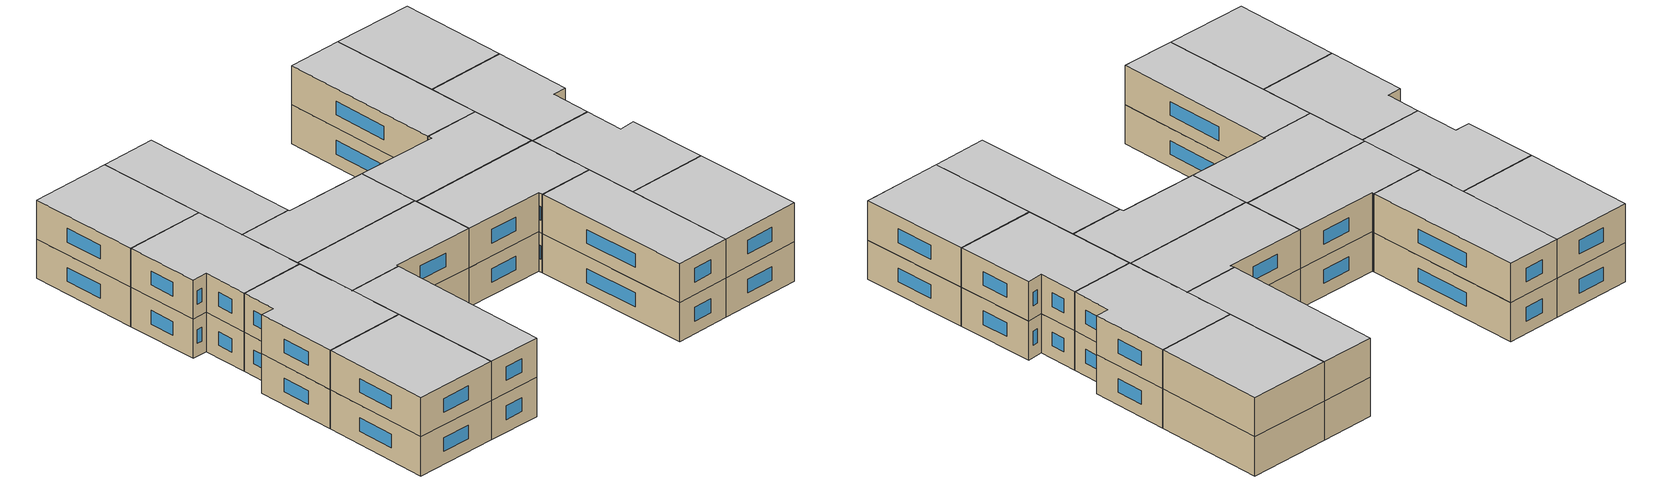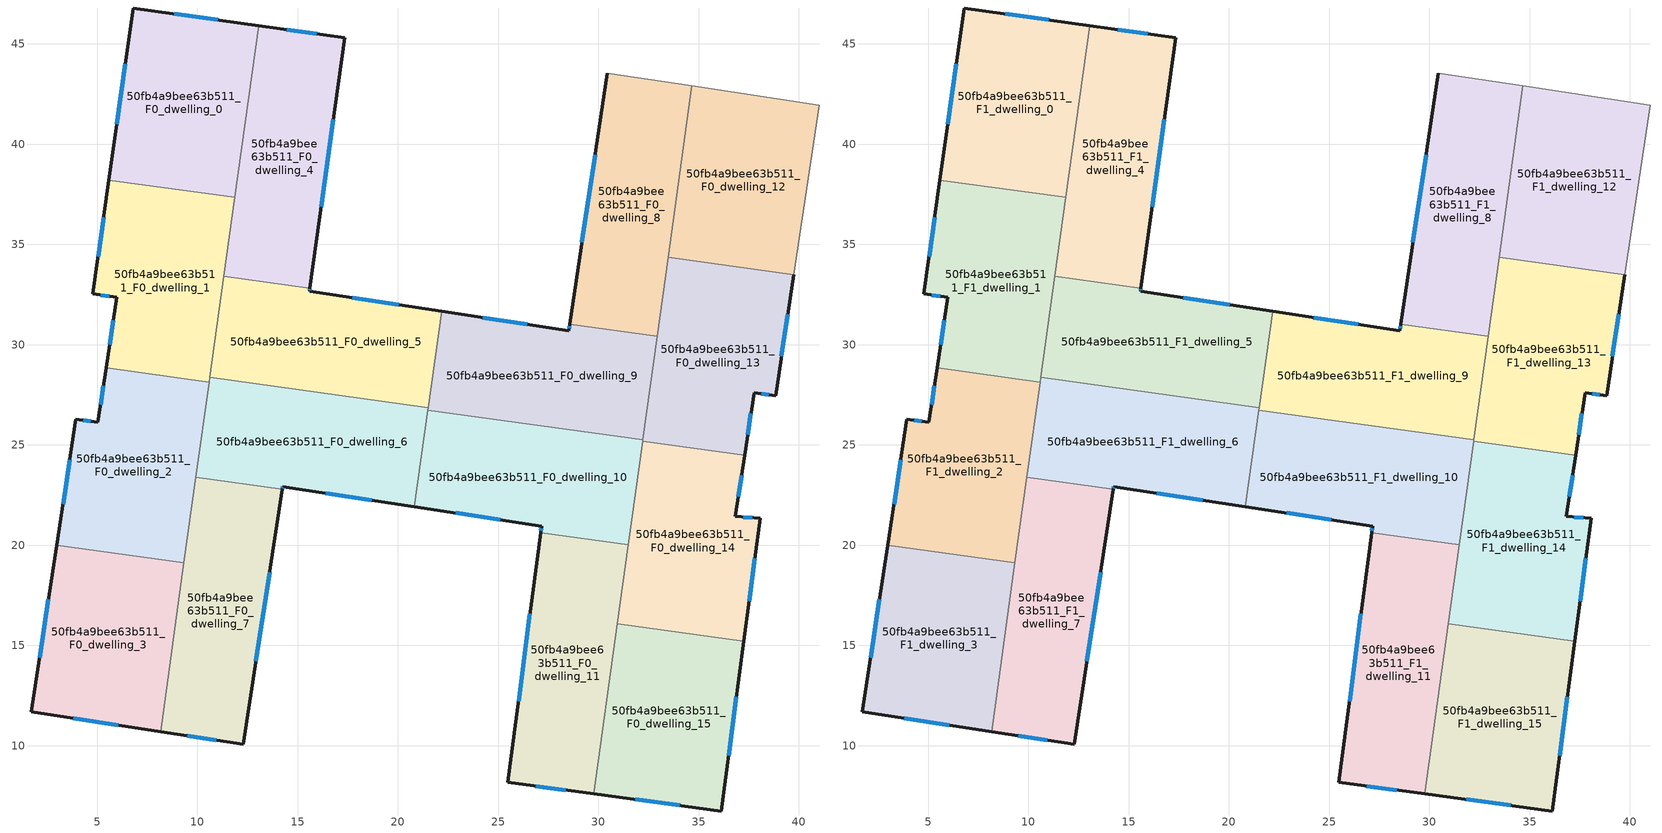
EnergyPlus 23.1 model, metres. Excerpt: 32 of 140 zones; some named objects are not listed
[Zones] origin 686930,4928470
50fb4a9bee63b511_F0_dwelling_0
 floor ground (EU_floor_Construction): 13.05,45.91 11.86,37.34 5.59,38.21 6.81,46.79 z0
 wall outside (EU_wall_Construction): 13.05,45.91 6.81,46.79 5.59,38.21 z0:3
 wall to 50fb4a9bee63b511_F0_dwelling_1 (EU_wall_Construction): 5.59,38.21 11.86,37.34 z0:3
 wall to 50fb4a9bee63b511_F0_dwelling_4 (EU_wall_Construction): 11.86,37.34 13.05,45.91 z0:3
 window (EU_Window_Construction): 6.41,44 5.99,41 / 11.02,46.2 8.84,46.5 z0.98:2.02
50fb4a9bee63b511_F0_dwelling_1
 floor ground (EU_floor_Construction): 11.86,37.34 10.58,28.14 5.45,28.85 5.98,32.36 4.79,32.53 5.59,38.21 z0
 wall outside (EU_wall_Construction): 5.59,38.21 4.79,32.53 5.98,32.36 5.45,28.85 z0:3
 wall to 50fb4a9bee63b511_F0_dwelling_2 (EU_wall_Construction): 5.45,28.85 10.58,28.14 z0:3
 wall to 50fb4a9bee63b511_F0_dwelling_5 (EU_wall_Construction): 10.62,28.37 11.32,33.41 z0:3
 wall to 50fb4a9bee63b511_F0_dwelling_4 (EU_wall_Construction): 11.32,33.41 11.86,37.34 z0:3
 wall to 50fb4a9bee63b511_F0_dwelling_6 (EU_wall_Construction): 10.58,28.14 10.62,28.37 z0:3
 window (EU_Window_Construction): 5.81,31.22 5.62,29.99 / 5.18,32.48 5.59,32.42 / 5.33,36.37 5.05,34.38 z0.98:2.02
50fb4a9bee63b511_F0_dwelling_10
 floor ground (EU_floor_Construction): 32.21,25.25 31.48,20.02 27.12,20.63 27.16,20.95 20.82,21.92 21.49,26.74 z0
 wall outside (EU_wall_Construction): 20.82,21.92 27.16,20.95 27.12,20.63 z0:3
 wall to 50fb4a9bee63b511_F0_dwelling_9 (EU_wall_Construction): 32.21,25.25 21.49,26.74 z0:3
 wall to 50fb4a9bee63b511_F0_dwelling_11 (EU_wall_Construction): 27.12,20.63 31.48,20.02 z0:3
 wall to 50fb4a9bee63b511_F0_dwelling_6 (EU_wall_Construction): 21.49,26.74 20.82,21.92 z0:3
 wall to 50fb4a9bee63b511_F0_dwelling_14 (EU_wall_Construction): 31.49,20.02 32.2,25.19 z0:3
 wall to 50fb4a9bee63b511_F0_dwelling_13 (EU_wall_Construction): 32.2,25.19 32.21,25.25 z0:3
 window (EU_Window_Construction): 22.88,21.61 25.1,21.27 / 27.15,20.85 27.13,20.73 z0.98:2.02
50fb4a9bee63b511_F0_dwelling_11
 floor ground (EU_floor_Construction): 31.48,20.02 29.76,7.6 25.48,8.17 27.12,20.63 z0
 wall outside (EU_wall_Construction): 27.12,20.63 25.48,8.17 29.76,7.6 z0:3
 wall to 50fb4a9bee63b511_F0_dwelling_15 (EU_wall_Construction): 29.76,7.6 30.94,16.08 z0:3
 wall to 50fb4a9bee63b511_F0_dwelling_14 (EU_wall_Construction): 30.94,16.08 31.48,20.02 z0:3
 window (EU_Window_Construction): 26.87,7.99 28.37,7.78 / 26.59,16.58 26.02,12.22 z0.98:2.02
50fb4a9bee63b511_F0_dwelling_12
 floor ground (EU_floor_Construction): 41.01,41.95 39.74,33.5 33.48,34.37 34.66,42.91 z0
 wall adiabatic (EU_wall_Construction): 39.74,33.5 41.01,41.95 34.66,42.91 z0:3
 wall to 50fb4a9bee63b511_F0_dwelling_13 (EU_wall_Construction): 33.48,34.37 39.74,33.5 z0:3
 wall to 50fb4a9bee63b511_F0_dwelling_8 (EU_wall_Construction): 34.66,42.91 33.48,34.37 z0:3
50fb4a9bee63b511_F0_dwelling_13
 floor ground (EU_floor_Construction): 39.74,33.5 38.83,27.44 37.76,27.6 37.29,24.49 32.2,25.19 33.48,34.37 z0
 wall outside (EU_wall_Construction): 37.29,24.49 37.76,27.6 38.83,27.44 39.74,33.5 z0:3
 wall to 50fb4a9bee63b511_F0_dwelling_14 (EU_wall_Construction): 32.2,25.19 37.29,24.49 z0:3
 wall to 50fb4a9bee63b511_F0_dwelling_9 (EU_wall_Construction): 32.93,30.42 32.21,25.25 z0:3
 wall to 50fb4a9bee63b511_F0_dwelling_8 (EU_wall_Construction): 33.48,34.37 32.93,30.42 z0:3
 window (EU_Window_Construction): 39.13,29.41 39.45,31.53 / 38.11,27.55 38.49,27.49 / 37.44,25.5 37.61,26.59 z0.98:2.02
50fb4a9bee63b511_F0_dwelling_14
 floor ground (EU_floor_Construction): 37.29,24.49 36.82,21.43 38.07,21.34 37.25,15.2 30.94,16.08 32.2,25.19 z0
 wall outside (EU_wall_Construction): 37.25,15.2 38.07,21.34 36.82,21.43 37.29,24.49 z0:3
 wall to 50fb4a9bee63b511_F0_dwelling_15 (EU_wall_Construction): 30.94,16.08 37.25,15.2 z0:3
 window (EU_Window_Construction): 36.98,22.43 37.14,23.49 / 37.67,21.37 37.23,21.4 / 37.52,17.2 37.81,19.35 z0.98:2.02
50fb4a9bee63b511_F0_dwelling_15
 floor ground (EU_floor_Construction): 37.25,15.2 36.12,6.74 29.76,7.6 30.94,16.08 z0
 wall outside (EU_wall_Construction): 29.76,7.6 36.12,6.74 37.25,15.2 z0:3
 window (EU_Window_Construction): 36.49,9.49 36.89,12.45 / 31.83,7.32 34.05,7.02 z0.98:2.02
50fb4a9bee63b511_F0_dwelling_2
 floor ground (EU_floor_Construction): 10.58,28.14 9.33,19.12 2.98,20.01 3.94,26.29 5.04,26.12 5.45,28.85 z0
 wall outside (EU_wall_Construction): 5.45,28.85 5.04,26.12 3.94,26.29 2.98,20.01 z0:3
 wall to 50fb4a9bee63b511_F0_dwelling_3 (EU_wall_Construction): 2.98,20.01 9.33,19.12 z0:3
 wall to 50fb4a9bee63b511_F0_dwelling_6 (EU_wall_Construction): 9.92,23.38 10.58,28.14 z0:3
 wall to 50fb4a9bee63b511_F0_dwelling_7 (EU_wall_Construction): 9.33,19.12 9.92,23.38 z0:3
 window (EU_Window_Construction): 3.63,24.25 3.3,22.05 / 4.68,26.18 4.3,26.24 / 5.32,27.96 5.17,27.01 z0.98:2.02
50fb4a9bee63b511_F0_dwelling_3
 floor ground (EU_floor_Construction): 9.33,19.12 8.16,10.7 1.71,11.68 2.98,20.01 z0
 wall outside (EU_wall_Construction): 2.98,20.01 1.71,11.68 8.16,10.7 z0:3
 wall to 50fb4a9bee63b511_F0_dwelling_7 (EU_wall_Construction): 8.16,10.7 9.33,19.12 z0:3
 window (EU_Window_Construction): 3.81,11.36 6.06,11.02 / 2.57,17.3 2.13,14.39 z0.98:2.02
50fb4a9bee63b511_F0_dwelling_4
 floor ground (EU_floor_Construction): 17.34,45.3 15.61,32.81 11.32,33.41 13.05,45.91 z0
 wall outside (EU_wall_Construction): 15.61,32.81 17.34,45.3 13.05,45.91 z0:3
 wall to 50fb4a9bee63b511_F0_dwelling_5 (EU_wall_Construction): 11.32,33.41 15.61,32.81 z0:3
 window (EU_Window_Construction): 15.95,45.5 14.45,45.71 / 16.18,36.87 16.78,41.24 z0.98:2.02
50fb4a9bee63b511_F0_dwelling_5
 floor ground (EU_floor_Construction): 22.18,31.67 21.51,26.86 10.62,28.37 11.32,33.41 15.61,32.81 15.59,32.67 z0
 wall outside (EU_wall_Construction): 22.18,31.67 15.59,32.67 15.61,32.81 z0:3
 wall to 50fb4a9bee63b511_F0_dwelling_6 (EU_wall_Construction): 10.62,28.37 21.51,26.86 z0:3
 wall to 50fb4a9bee63b511_F0_dwelling_9 (EU_wall_Construction): 21.51,26.86 22.18,31.67 z0:3
 window (EU_Window_Construction): 20.04,32 17.74,32.35 / 15.6,32.72 15.61,32.77 z0.98:2.02
50fb4a9bee63b511_F0_dwelling_6
 floor ground (EU_floor_Construction): 21.51,26.86 20.82,21.92 14.26,22.92 14.23,22.79 9.92,23.38 10.62,28.37 z0
 wall outside (EU_wall_Construction): 14.23,22.79 14.26,22.92 20.82,21.92 z0:3
 wall to 50fb4a9bee63b511_F0_dwelling_7 (EU_wall_Construction): 9.92,23.38 14.23,22.79 z0:3
 wall to 50fb4a9bee63b511_F0_dwelling_9 (EU_wall_Construction): 21.49,26.73 21.51,26.86 z0:3
 window (EU_Window_Construction): 16.39,22.6 18.69,22.25 / 14.24,22.83 14.25,22.88 z0.98:2.02
50fb4a9bee63b511_F0_dwelling_7
 floor ground (EU_floor_Construction): 14.23,22.79 12.28,10.06 8.16,10.7 9.92,23.38 z0
 wall outside (EU_wall_Construction): 8.16,10.7 12.28,10.06 14.23,22.79 z0:3
 window (EU_Window_Construction): 12.92,14.2 13.6,18.65 / 9.5,10.49 10.94,10.27 z0.98:2.02
50fb4a9bee63b511_F0_dwelling_8
 floor ground (EU_floor_Construction): 34.66,42.91 32.93,30.42 28.57,31.03 30.44,43.54 z0
 wall outside (EU_wall_Construction): 30.44,43.54 28.57,31.03 z0:3
 wall adiabatic (EU_wall_Construction): 34.66,42.91 30.44,43.54 z0:3
 wall to 50fb4a9bee63b511_F0_dwelling_9 (EU_wall_Construction): 28.57,31.03 32.93,30.42 z0:3
 window (EU_Window_Construction): 29.84,39.47 29.18,35.1 z0.98:2.02
50fb4a9bee63b511_F0_dwelling_9
 floor ground (EU_floor_Construction): 32.93,30.42 32.21,25.25 21.49,26.74 22.18,31.67 28.52,30.7 28.57,31.03 z0
 wall outside (EU_wall_Construction): 28.57,31.03 28.52,30.7 22.18,31.67 z0:3
 window (EU_Window_Construction): 26.46,31.02 24.24,31.35 / 28.56,30.92 28.54,30.81 z0.98:2.02
50fb4a9bee63b511_F1_dwelling_0
 floor to 50fb4a9bee63b511_F0_dwelling_0 (EU_floor_Construction): 13.05,45.91 11.86,37.34 5.59,38.21 6.81,46.79 z3
 wall outside (EU_wall_Construction): 13.05,45.91 6.81,46.79 5.59,38.21 z3:6
 wall to 50fb4a9bee63b511_F1_dwelling_1 (EU_wall_Construction): 5.59,38.21 11.86,37.34 z3:6
 wall to 50fb4a9bee63b511_F1_dwelling_4 (EU_wall_Construction): 11.86,37.34 13.05,45.91 z3:6
 window (EU_Window_Construction): 6.41,44 5.99,41 / 11.02,46.2 8.84,46.5 z3.98:5.02
 ceiling to 50fb4a9bee63b511_F2_dwelling_0 (EU_floor_Construction): 11.86,37.34 13.05,45.91 6.81,46.79 5.59,38.21 z6
50fb4a9bee63b511_F1_dwelling_1
 floor to 50fb4a9bee63b511_F0_dwelling_1 (EU_floor_Construction): 11.86,37.34 10.58,28.14 5.45,28.85 5.98,32.36 4.79,32.53 5.59,38.21 z3
 wall outside (EU_wall_Construction): 5.59,38.21 4.79,32.53 5.98,32.36 5.45,28.85 z3:6
 wall to 50fb4a9bee63b511_F1_dwelling_2 (EU_wall_Construction): 5.45,28.85 10.58,28.14 z3:6
 wall to 50fb4a9bee63b511_F1_dwelling_5 (EU_wall_Construction): 10.62,28.37 11.32,33.41 z3:6
 wall to 50fb4a9bee63b511_F1_dwelling_4 (EU_wall_Construction): 11.32,33.41 11.86,37.34 z3:6
 wall to 50fb4a9bee63b511_F1_dwelling_6 (EU_wall_Construction): 10.58,28.14 10.62,28.37 z3:6
 window (EU_Window_Construction): 5.81,31.22 5.62,29.99 / 5.18,32.48 5.59,32.42 / 5.33,36.37 5.05,34.38 z3.98:5.02
 ceiling to 50fb4a9bee63b511_F2_dwelling_1 (EU_floor_Construction): 10.58,28.14 11.86,37.34 5.59,38.21 4.79,32.53 5.98,32.36 5.45,28.85 z6
50fb4a9bee63b511_F1_dwelling_10
 floor to 50fb4a9bee63b511_F0_dwelling_10 (EU_floor_Construction): 32.21,25.25 31.48,20.02 27.12,20.63 27.16,20.95 20.82,21.92 21.49,26.74 z3
 wall outside (EU_wall_Construction): 20.82,21.92 27.16,20.95 27.12,20.63 z3:6
 wall to 50fb4a9bee63b511_F1_dwelling_9 (EU_wall_Construction): 32.21,25.25 21.49,26.74 z3:6
 wall to 50fb4a9bee63b511_F1_dwelling_11 (EU_wall_Construction): 27.12,20.63 31.48,20.02 z3:6
 wall to 50fb4a9bee63b511_F1_dwelling_6 (EU_wall_Construction): 21.49,26.74 20.82,21.92 z3:6
 wall to 50fb4a9bee63b511_F1_dwelling_14 (EU_wall_Construction): 31.49,20.02 32.2,25.19 z3:6
 wall to 50fb4a9bee63b511_F1_dwelling_13 (EU_wall_Construction): 32.2,25.19 32.21,25.25 z3:6
 window (EU_Window_Construction): 22.88,21.61 25.1,21.27 / 27.15,20.85 27.13,20.73 z3.98:5.02
 ceiling to 50fb4a9bee63b511_F2_dwelling_10 (EU_floor_Construction): 31.48,20.02 32.21,25.25 21.49,26.74 20.82,21.92 27.16,20.95 27.12,20.63 z6
50fb4a9bee63b511_F1_dwelling_11
 floor to 50fb4a9bee63b511_F0_dwelling_11 (EU_floor_Construction): 31.48,20.02 29.76,7.6 25.48,8.17 27.12,20.63 z3
 wall outside (EU_wall_Construction): 27.12,20.63 25.48,8.17 29.76,7.6 z3:6
 wall to 50fb4a9bee63b511_F1_dwelling_15 (EU_wall_Construction): 29.76,7.6 30.94,16.08 z3:6
 wall to 50fb4a9bee63b511_F1_dwelling_14 (EU_wall_Construction): 30.94,16.08 31.48,20.02 z3:6
 window (EU_Window_Construction): 26.87,7.99 28.37,7.78 / 26.59,16.58 26.02,12.22 z3.98:5.02
 ceiling to 50fb4a9bee63b511_F2_dwelling_11 (EU_floor_Construction): 29.76,7.6 31.48,20.02 27.12,20.63 25.48,8.17 z6
50fb4a9bee63b511_F1_dwelling_12
 floor to 50fb4a9bee63b511_F0_dwelling_12 (EU_floor_Construction): 41.01,41.95 39.74,33.5 33.48,34.37 34.66,42.91 z3
 wall adiabatic (EU_wall_Construction): 39.74,33.5 41.01,41.95 34.66,42.91 z3:6
 wall to 50fb4a9bee63b511_F1_dwelling_13 (EU_wall_Construction): 33.48,34.37 39.74,33.5 z3:6
 wall to 50fb4a9bee63b511_F1_dwelling_8 (EU_wall_Construction): 34.66,42.91 33.48,34.37 z3:6
 ceiling to 50fb4a9bee63b511_F2_dwelling_12 (EU_floor_Construction): 39.74,33.5 41.01,41.95 34.66,42.91 33.48,34.37 z6
50fb4a9bee63b511_F1_dwelling_13
 floor to 50fb4a9bee63b511_F0_dwelling_13 (EU_floor_Construction): 39.74,33.5 38.83,27.44 37.76,27.6 37.29,24.49 32.2,25.19 33.48,34.37 z3
 wall outside (EU_wall_Construction): 37.29,24.49 37.76,27.6 38.83,27.44 39.74,33.5 z3:6
 wall to 50fb4a9bee63b511_F1_dwelling_14 (EU_wall_Construction): 32.2,25.19 37.29,24.49 z3:6
 wall to 50fb4a9bee63b511_F1_dwelling_9 (EU_wall_Construction): 32.93,30.42 32.21,25.25 z3:6
 wall to 50fb4a9bee63b511_F1_dwelling_8 (EU_wall_Construction): 33.48,34.37 32.93,30.42 z3:6
 window (EU_Window_Construction): 39.13,29.41 39.45,31.53 / 38.11,27.55 38.49,27.49 / 37.44,25.5 37.61,26.59 z3.98:5.02
 ceiling to 50fb4a9bee63b511_F2_dwelling_13 (EU_floor_Construction): 37.29,24.49 37.76,27.6 38.83,27.44 39.74,33.5 33.48,34.37 32.2,25.19 z6
50fb4a9bee63b511_F1_dwelling_14
 floor to 50fb4a9bee63b511_F0_dwelling_14 (EU_floor_Construction): 37.29,24.49 36.82,21.43 38.07,21.34 37.25,15.2 30.94,16.08 32.2,25.19 z3
 wall outside (EU_wall_Construction): 37.25,15.2 38.07,21.34 36.82,21.43 37.29,24.49 z3:6
 wall to 50fb4a9bee63b511_F1_dwelling_15 (EU_wall_Construction): 30.94,16.08 37.25,15.2 z3:6
 window (EU_Window_Construction): 36.98,22.43 37.14,23.49 / 37.67,21.37 37.23,21.4 / 37.52,17.2 37.81,19.35 z3.98:5.02
 ceiling to 50fb4a9bee63b511_F2_dwelling_14 (EU_floor_Construction): 37.25,15.2 38.07,21.34 36.82,21.43 37.29,24.49 32.2,25.19 30.94,16.08 z6
50fb4a9bee63b511_F1_dwelling_15
 floor to 50fb4a9bee63b511_F0_dwelling_15 (EU_floor_Construction): 37.25,15.2 36.12,6.74 29.76,7.6 30.94,16.08 z3
 wall outside (EU_wall_Construction): 29.76,7.6 36.12,6.74 37.25,15.2 z3:6
 window (EU_Window_Construction): 36.49,9.49 36.89,12.45 / 31.83,7.32 34.05,7.02 z3.98:5.02
 ceiling to 50fb4a9bee63b511_F2_dwelling_15 (EU_floor_Construction): 36.12,6.74 37.25,15.2 30.94,16.08 29.76,7.6 z6
50fb4a9bee63b511_F1_dwelling_2
 floor to 50fb4a9bee63b511_F0_dwelling_2 (EU_floor_Construction): 10.58,28.14 9.33,19.12 2.98,20.01 3.94,26.29 5.04,26.12 5.45,28.85 z3
 wall outside (EU_wall_Construction): 5.45,28.85 5.04,26.12 3.94,26.29 2.98,20.01 z3:6
 wall to 50fb4a9bee63b511_F1_dwelling_3 (EU_wall_Construction): 2.98,20.01 9.33,19.12 z3:6
 wall to 50fb4a9bee63b511_F1_dwelling_6 (EU_wall_Construction): 9.92,23.38 10.58,28.14 z3:6
 wall to 50fb4a9bee63b511_F1_dwelling_7 (EU_wall_Construction): 9.33,19.12 9.92,23.38 z3:6
 window (EU_Window_Construction): 3.63,24.25 3.3,22.05 / 4.68,26.18 4.3,26.24 / 5.32,27.96 5.17,27.01 z3.98:5.02
 ceiling to 50fb4a9bee63b511_F2_dwelling_2 (EU_floor_Construction): 9.33,19.12 10.58,28.14 5.45,28.85 5.04,26.12 3.94,26.29 2.98,20.01 z6
50fb4a9bee63b511_F1_dwelling_3
 floor to 50fb4a9bee63b511_F0_dwelling_3 (EU_floor_Construction): 9.33,19.12 8.16,10.7 1.71,11.68 2.98,20.01 z3
 wall outside (EU_wall_Construction): 2.98,20.01 1.71,11.68 8.16,10.7 z3:6
 wall to 50fb4a9bee63b511_F1_dwelling_7 (EU_wall_Construction): 8.16,10.7 9.33,19.12 z3:6
 window (EU_Window_Construction): 3.81,11.36 6.06,11.02 / 2.57,17.3 2.13,14.39 z3.98:5.02
 ceiling to 50fb4a9bee63b511_F2_dwelling_3 (EU_floor_Construction): 8.16,10.7 9.33,19.12 2.98,20.01 1.71,11.68 z6
50fb4a9bee63b511_F1_dwelling_4
 floor to 50fb4a9bee63b511_F0_dwelling_4 (EU_floor_Construction): 17.34,45.3 15.61,32.81 11.32,33.41 13.05,45.91 z3
 wall outside (EU_wall_Construction): 15.61,32.81 17.34,45.3 13.05,45.91 z3:6
 wall to 50fb4a9bee63b511_F1_dwelling_5 (EU_wall_Construction): 11.32,33.41 15.61,32.81 z3:6
 window (EU_Window_Construction): 15.95,45.5 14.45,45.71 / 16.18,36.87 16.78,41.24 z3.98:5.02
 ceiling to 50fb4a9bee63b511_F2_dwelling_4 (EU_floor_Construction): 15.61,32.81 17.34,45.3 13.05,45.91 11.32,33.41 z6
50fb4a9bee63b511_F1_dwelling_5
 floor to 50fb4a9bee63b511_F0_dwelling_5 (EU_floor_Construction): 22.18,31.67 21.51,26.86 10.62,28.37 11.32,33.41 15.61,32.81 15.59,32.67 z3
 wall outside (EU_wall_Construction): 22.18,31.67 15.59,32.67 15.61,32.81 z3:6
 wall to 50fb4a9bee63b511_F1_dwelling_6 (EU_wall_Construction): 10.62,28.37 21.51,26.86 z3:6
 wall to 50fb4a9bee63b511_F1_dwelling_9 (EU_wall_Construction): 21.51,26.86 22.18,31.67 z3:6
 window (EU_Window_Construction): 20.04,32 17.74,32.35 / 15.6,32.72 15.61,32.77 z3.98:5.02
 ceiling to 50fb4a9bee63b511_F2_dwelling_5 (EU_floor_Construction): 21.51,26.86 22.18,31.67 15.59,32.67 15.61,32.81 11.32,33.41 10.62,28.37 z6
50fb4a9bee63b511_F1_dwelling_6
 floor to 50fb4a9bee63b511_F0_dwelling_6 (EU_floor_Construction): 21.51,26.86 20.82,21.92 14.26,22.92 14.23,22.79 9.92,23.38 10.62,28.37 z3
 wall outside (EU_wall_Construction): 14.23,22.79 14.26,22.92 20.82,21.92 z3:6
 wall to 50fb4a9bee63b511_F1_dwelling_7 (EU_wall_Construction): 9.92,23.38 14.23,22.79 z3:6
 wall to 50fb4a9bee63b511_F1_dwelling_9 (EU_wall_Construction): 21.49,26.73 21.51,26.86 z3:6
 window (EU_Window_Construction): 16.39,22.6 18.69,22.25 / 14.24,22.83 14.25,22.88 z3.98:5.02
 ceiling to 50fb4a9bee63b511_F2_dwelling_6 (EU_floor_Construction): 20.82,21.92 21.51,26.86 10.62,28.37 9.92,23.38 14.23,22.79 14.26,22.92 z6
50fb4a9bee63b511_F1_dwelling_7
 floor to 50fb4a9bee63b511_F0_dwelling_7 (EU_floor_Construction): 14.23,22.79 12.28,10.06 8.16,10.7 9.92,23.38 z3
 wall outside (EU_wall_Construction): 8.16,10.7 12.28,10.06 14.23,22.79 z3:6
 window (EU_Window_Construction): 12.92,14.2 13.6,18.65 / 9.5,10.49 10.94,10.27 z3.98:5.02
 ceiling to 50fb4a9bee63b511_F2_dwelling_7 (EU_floor_Construction): 12.28,10.06 14.23,22.79 9.92,23.38 8.16,10.7 z6
50fb4a9bee63b511_F1_dwelling_8
 floor to 50fb4a9bee63b511_F0_dwelling_8 (EU_floor_Construction): 34.66,42.91 32.93,30.42 28.57,31.03 30.44,43.54 z3
 wall outside (EU_wall_Construction): 30.44,43.54 28.57,31.03 z3:6
 wall adiabatic (EU_wall_Construction): 34.66,42.91 30.44,43.54 z3:6
 wall to 50fb4a9bee63b511_F1_dwelling_9 (EU_wall_Construction): 28.57,31.03 32.93,30.42 z3:6
 window (EU_Window_Construction): 29.84,39.47 29.18,35.1 z3.98:5.02
 ceiling to 50fb4a9bee63b511_F2_dwelling_8 (EU_floor_Construction): 32.93,30.42 34.66,42.91 30.44,43.54 28.57,31.03 z6
50fb4a9bee63b511_F1_dwelling_9
 floor to 50fb4a9bee63b511_F0_dwelling_9 (EU_floor_Construction): 32.93,30.42 32.21,25.25 21.49,26.74 22.18,31.67 28.52,30.7 28.57,31.03 z3
 wall outside (EU_wall_Construction): 28.57,31.03 28.52,30.7 22.18,31.67 z3:6
 window (EU_Window_Construction): 26.46,31.02 24.24,31.35 / 28.56,30.92 28.54,30.81 z3.98:5.02
 ceiling to 50fb4a9bee63b511_F2_dwelling_9 (EU_floor_Construction): 32.21,25.25 32.93,30.42 28.57,31.03 28.52,30.7 22.18,31.67 21.49,26.74 z6
[Building]
EU S2 Campaign: North Axis=0; Terrain=City; Solar Distribution=FullExterior
[Site:Location]
Bologna: Latitude=44.5; Longitude=11.25; Time Zone=1; Elevation=37
[SizingPeriod:WeatherFileDays]
AnnualSizingPeriod: Begin Month=1; Begin Day of Month=1; End Month=12; End Day of Month=31; Day of Week for Start Day=Monday; Use Weather File Daylight Saving Period=No; Use Weather File Rain and Snow Indicators=No
[MATERIAL]
EU_InternalMass_Material: Roughness=MediumRough; Thickness=0.1; Conductivity=1; Density=1800; Specific Heat=900; Thermal Absorptance=0.9; Solar Absorptance=0.7; Visible Absorptance=0.7
[MATERIAL:NOMASS] Roughness=MediumRough; Thermal Absorptance=0.9; Solar Absorptance=0.7; Visible Absorptance=0.7
Name | Thermal Resistance
EU_wall_NoMass | 0.905828
EU_floor_NoMass | 0.67114
[WINDOWMATERIAL:SIMPLEGLAZINGSYSTEM]
EU_Window_SimpleGlazing: UFactor=4.52486; Solar Heat Gain Coefficient=0.85; Visible Transmittance=0.85
[CONSTRUCTION]
EU_wall_Construction: EU_wall_NoMass
EU_floor_Construction: EU_floor_NoMass
EU_Window_Construction: EU_Window_SimpleGlazing
EU_InternalMass_Construction: EU_InternalMass_Material
[ZONE] Type=1; Multiplier=1; Ceiling Height=autocalculate; Floor Area=autocalculate; Part of Total Floor Area=Yes
Name | Volume
50fb4a9bee63b511_F0_dwelling_0; 50fb4a9bee63b511_F1_dwelling_0 | 164.152
50fb4a9bee63b511_F0_dwelling_1; 50fb4a9bee63b511_F1_dwelling_1; 50fb4a9bee63b511_F0_dwelling_6; 50fb4a9bee63b511_F1_dwelling_6 | 164.161
50fb4a9bee63b511_F0_dwelling_10; 50fb4a9bee63b511_F1_dwelling_10; 50fb4a9bee63b511_F0_dwelling_3; 50fb4a9bee63b511_F1_dwelling_3 | 164.163
50fb4a9bee63b511_F0_dwelling_11; 50fb4a9bee63b511_F1_dwelling_11 | 164.168
50fb4a9bee63b511_F0_dwelling_12; 50fb4a9bee63b511_F1_dwelling_12 | 164.15
50fb4a9bee63b511_F0_dwelling_13; 50fb4a9bee63b511_F1_dwelling_13 | 164.14
50fb4a9bee63b511_F0_dwelling_14; 50fb4a9bee63b511_F1_dwelling_14 | 164.146
50fb4a9bee63b511_F0_dwelling_15; 50fb4a9bee63b511_F1_dwelling_15 | 164.147
50fb4a9bee63b511_F0_dwelling_2; 50fb4a9bee63b511_F1_dwelling_2; 50fb4a9bee63b511_F0_dwelling_8; 50fb4a9bee63b511_F1_dwelling_8 | 164.158
50fb4a9bee63b511_F0_dwelling_4; 50fb4a9bee63b511_F1_dwelling_4 | 164.153
50fb4a9bee63b511_F0_dwelling_5; 50fb4a9bee63b511_F1_dwelling_5 | 164.154
50fb4a9bee63b511_F0_dwelling_7; 50fb4a9bee63b511_F1_dwelling_7 | 164.164
50fb4a9bee63b511_F0_dwelling_9; 50fb4a9bee63b511_F1_dwelling_9 | 164.173
[INTERNALMASS] Construction=EU_InternalMass_Construction
Name | Zone or ZoneList | Surface Area
50fb4a9bee63b511_F0_dwelling_0_EU_InternalMass | 50fb4a9bee63b511_F0_dwelling_0 | 54.7173
50fb4a9bee63b511_F0_dwelling_1_EU_InternalMass | 50fb4a9bee63b511_F0_dwelling_1 | 54.7204
50fb4a9bee63b511_F0_dwelling_2_EU_InternalMass | 50fb4a9bee63b511_F0_dwelling_2 | 54.7192
50fb4a9bee63b511_F0_dwelling_3_EU_InternalMass | 50fb4a9bee63b511_F0_dwelling_3 | 54.7208
50fb4a9bee63b511_F0_dwelling_4_EU_InternalMass | 50fb4a9bee63b511_F0_dwelling_4 | 54.7175
50fb4a9bee63b511_F0_dwelling_5_EU_InternalMass | 50fb4a9bee63b511_F0_dwelling_5 | 54.7181
50fb4a9bee63b511_F0_dwelling_6_EU_InternalMass | 50fb4a9bee63b511_F0_dwelling_6 | 54.7203
50fb4a9bee63b511_F0_dwelling_7_EU_InternalMass | 50fb4a9bee63b511_F0_dwelling_7 | 54.7215
50fb4a9bee63b511_F0_dwelling_8_EU_InternalMass | 50fb4a9bee63b511_F0_dwelling_8 | 54.7195
50fb4a9bee63b511_F0_dwelling_9_EU_InternalMass | 50fb4a9bee63b511_F0_dwelling_9 | 54.7244
50fb4a9bee63b511_F0_dwelling_10_EU_InternalMass | 50fb4a9bee63b511_F0_dwelling_10 | 54.7206
50fb4a9bee63b511_F0_dwelling_11_EU_InternalMass | 50fb4a9bee63b511_F0_dwelling_11 | 54.7226
50fb4a9bee63b511_F0_dwelling_12_EU_InternalMass | 50fb4a9bee63b511_F0_dwelling_12 | 54.7165
50fb4a9bee63b511_F0_dwelling_13_EU_InternalMass | 50fb4a9bee63b511_F0_dwelling_13 | 54.7135
50fb4a9bee63b511_F0_dwelling_14_EU_InternalMass | 50fb4a9bee63b511_F0_dwelling_14 | 54.7154
50fb4a9bee63b511_F0_dwelling_15_EU_InternalMass | 50fb4a9bee63b511_F0_dwelling_15 | 54.7156
50fb4a9bee63b511_F1_dwelling_0_EU_InternalMass | 50fb4a9bee63b511_F1_dwelling_0 | 54.7173
50fb4a9bee63b511_F1_dwelling_1_EU_InternalMass | 50fb4a9bee63b511_F1_dwelling_1 | 54.7204
50fb4a9bee63b511_F1_dwelling_2_EU_InternalMass | 50fb4a9bee63b511_F1_dwelling_2 | 54.7192
50fb4a9bee63b511_F1_dwelling_3_EU_InternalMass | 50fb4a9bee63b511_F1_dwelling_3 | 54.7208
50fb4a9bee63b511_F1_dwelling_4_EU_InternalMass | 50fb4a9bee63b511_F1_dwelling_4 | 54.7175
50fb4a9bee63b511_F1_dwelling_5_EU_InternalMass | 50fb4a9bee63b511_F1_dwelling_5 | 54.7181
50fb4a9bee63b511_F1_dwelling_6_EU_InternalMass | 50fb4a9bee63b511_F1_dwelling_6 | 54.7203
50fb4a9bee63b511_F1_dwelling_7_EU_InternalMass | 50fb4a9bee63b511_F1_dwelling_7 | 54.7215
50fb4a9bee63b511_F1_dwelling_8_EU_InternalMass | 50fb4a9bee63b511_F1_dwelling_8 | 54.7195
50fb4a9bee63b511_F1_dwelling_9_EU_InternalMass | 50fb4a9bee63b511_F1_dwelling_9 | 54.7244
50fb4a9bee63b511_F1_dwelling_10_EU_InternalMass | 50fb4a9bee63b511_F1_dwelling_10 | 54.7206
50fb4a9bee63b511_F1_dwelling_11_EU_InternalMass | 50fb4a9bee63b511_F1_dwelling_11 | 54.7226
50fb4a9bee63b511_F1_dwelling_12_EU_InternalMass | 50fb4a9bee63b511_F1_dwelling_12 | 54.7165
50fb4a9bee63b511_F1_dwelling_13_EU_InternalMass | 50fb4a9bee63b511_F1_dwelling_13 | 54.7135
50fb4a9bee63b511_F1_dwelling_14_EU_InternalMass | 50fb4a9bee63b511_F1_dwelling_14 | 54.7154
50fb4a9bee63b511_F1_dwelling_15_EU_InternalMass | 50fb4a9bee63b511_F1_dwelling_15 | 54.7156
[OTHEREQUIPMENT] Fuel Type=Electricity; Design Level Calculation Method=Watts/Area; Power per Zone Floor Area=1; Fraction Latent=0; Fraction Radiant=0; Fraction Lost=0; Carbon Dioxide Generation Rate=0; EndUse Subcategory=EU_Step8_InternalGains
Name | Zone or ZoneList or Space or SpaceList | Schedule
EU_Step8_InternalGain_50fb4a9bee63b511_F0_dwelling_0_f000 | 50fb4a9bee63b511_F0_dwelling_0 | EU_Step8_GainSchedule_50fb4a9bee63b511_F0_dwelling_0_f000
EU_Step8_InternalGain_50fb4a9bee63b511_F0_dwelling_1_f000 | 50fb4a9bee63b511_F0_dwelling_1 | EU_Step8_GainSchedule_50fb4a9bee63b511_F0_dwelling_1_f000
EU_Step8_InternalGain_50fb4a9bee63b511_F0_dwelling_2_f000 | 50fb4a9bee63b511_F0_dwelling_2 | EU_Step8_GainSchedule_50fb4a9bee63b511_F0_dwelling_2_f000
EU_Step8_InternalGain_50fb4a9bee63b511_F0_dwelling_3_f000 | 50fb4a9bee63b511_F0_dwelling_3 | EU_Step8_GainSchedule_50fb4a9bee63b511_F0_dwelling_3_f000
EU_Step8_InternalGain_50fb4a9bee63b511_F0_dwelling_4_f000 | 50fb4a9bee63b511_F0_dwelling_4 | EU_Step8_GainSchedule_50fb4a9bee63b511_F0_dwelling_4_f000
EU_Step8_InternalGain_50fb4a9bee63b511_F0_dwelling_5_f000 | 50fb4a9bee63b511_F0_dwelling_5 | EU_Step8_GainSchedule_50fb4a9bee63b511_F0_dwelling_5_f000
EU_Step8_InternalGain_50fb4a9bee63b511_F0_dwelling_6_f000 | 50fb4a9bee63b511_F0_dwelling_6 | EU_Step8_GainSchedule_50fb4a9bee63b511_F0_dwelling_6_f000
EU_Step8_InternalGain_50fb4a9bee63b511_F0_dwelling_7_f000 | 50fb4a9bee63b511_F0_dwelling_7 | EU_Step8_GainSchedule_50fb4a9bee63b511_F0_dwelling_7_f000
EU_Step8_InternalGain_50fb4a9bee63b511_F0_dwelling_8_f000 | 50fb4a9bee63b511_F0_dwelling_8 | EU_Step8_GainSchedule_50fb4a9bee63b511_F0_dwelling_8_f000
EU_Step8_InternalGain_50fb4a9bee63b511_F0_dwelling_9_f000 | 50fb4a9bee63b511_F0_dwelling_9 | EU_Step8_GainSchedule_50fb4a9bee63b511_F0_dwelling_9_f000
EU_Step8_InternalGain_50fb4a9bee63b511_F0_dwelling_10_f000 | 50fb4a9bee63b511_F0_dwelling_10 | EU_Step8_GainSchedule_50fb4a9bee63b511_F0_dwelling_10_f000
EU_Step8_InternalGain_50fb4a9bee63b511_F0_dwelling_11_f000 | 50fb4a9bee63b511_F0_dwelling_11 | EU_Step8_GainSchedule_50fb4a9bee63b511_F0_dwelling_11_f000
EU_Step8_InternalGain_50fb4a9bee63b511_F0_dwelling_12_f000 | 50fb4a9bee63b511_F0_dwelling_12 | EU_Step8_GainSchedule_50fb4a9bee63b511_F0_dwelling_12_f000
EU_Step8_InternalGain_50fb4a9bee63b511_F0_dwelling_13_f000 | 50fb4a9bee63b511_F0_dwelling_13 | EU_Step8_GainSchedule_50fb4a9bee63b511_F0_dwelling_13_f000
EU_Step8_InternalGain_50fb4a9bee63b511_F0_dwelling_14_f000 | 50fb4a9bee63b511_F0_dwelling_14 | EU_Step8_GainSchedule_50fb4a9bee63b511_F0_dwelling_14_f000
EU_Step8_InternalGain_50fb4a9bee63b511_F0_dwelling_15_f000 | 50fb4a9bee63b511_F0_dwelling_15 | EU_Step8_GainSchedule_50fb4a9bee63b511_F0_dwelling_15_f000
EU_Step8_InternalGain_50fb4a9bee63b511_F1_dwelling_0_f000 | 50fb4a9bee63b511_F1_dwelling_0 | EU_Step8_GainSchedule_50fb4a9bee63b511_F1_dwelling_0_f000
EU_Step8_InternalGain_50fb4a9bee63b511_F1_dwelling_1_f000 | 50fb4a9bee63b511_F1_dwelling_1 | EU_Step8_GainSchedule_50fb4a9bee63b511_F1_dwelling_1_f000
EU_Step8_InternalGain_50fb4a9bee63b511_F1_dwelling_2_f000 | 50fb4a9bee63b511_F1_dwelling_2 | EU_Step8_GainSchedule_50fb4a9bee63b511_F1_dwelling_2_f000
EU_Step8_InternalGain_50fb4a9bee63b511_F1_dwelling_3_f000 | 50fb4a9bee63b511_F1_dwelling_3 | EU_Step8_GainSchedule_50fb4a9bee63b511_F1_dwelling_3_f000
EU_Step8_InternalGain_50fb4a9bee63b511_F1_dwelling_4_f000 | 50fb4a9bee63b511_F1_dwelling_4 | EU_Step8_GainSchedule_50fb4a9bee63b511_F1_dwelling_4_f000
EU_Step8_InternalGain_50fb4a9bee63b511_F1_dwelling_5_f000 | 50fb4a9bee63b511_F1_dwelling_5 | EU_Step8_GainSchedule_50fb4a9bee63b511_F1_dwelling_5_f000
EU_Step8_InternalGain_50fb4a9bee63b511_F1_dwelling_6_f000 | 50fb4a9bee63b511_F1_dwelling_6 | EU_Step8_GainSchedule_50fb4a9bee63b511_F1_dwelling_6_f000
EU_Step8_InternalGain_50fb4a9bee63b511_F1_dwelling_7_f000 | 50fb4a9bee63b511_F1_dwelling_7 | EU_Step8_GainSchedule_50fb4a9bee63b511_F1_dwelling_7_f000
EU_Step8_InternalGain_50fb4a9bee63b511_F1_dwelling_8_f000 | 50fb4a9bee63b511_F1_dwelling_8 | EU_Step8_GainSchedule_50fb4a9bee63b511_F1_dwelling_8_f000
EU_Step8_InternalGain_50fb4a9bee63b511_F1_dwelling_9_f000 | 50fb4a9bee63b511_F1_dwelling_9 | EU_Step8_GainSchedule_50fb4a9bee63b511_F1_dwelling_9_f000
EU_Step8_InternalGain_50fb4a9bee63b511_F1_dwelling_10_f000 | 50fb4a9bee63b511_F1_dwelling_10 | EU_Step8_GainSchedule_50fb4a9bee63b511_F1_dwelling_10_f000
EU_Step8_InternalGain_50fb4a9bee63b511_F1_dwelling_11_f000 | 50fb4a9bee63b511_F1_dwelling_11 | EU_Step8_GainSchedule_50fb4a9bee63b511_F1_dwelling_11_f000
EU_Step8_InternalGain_50fb4a9bee63b511_F1_dwelling_12_f000 | 50fb4a9bee63b511_F1_dwelling_12 | EU_Step8_GainSchedule_50fb4a9bee63b511_F1_dwelling_12_f000
EU_Step8_InternalGain_50fb4a9bee63b511_F1_dwelling_13_f000 | 50fb4a9bee63b511_F1_dwelling_13 | EU_Step8_GainSchedule_50fb4a9bee63b511_F1_dwelling_13_f000
EU_Step8_InternalGain_50fb4a9bee63b511_F1_dwelling_14_f000 | 50fb4a9bee63b511_F1_dwelling_14 | EU_Step8_GainSchedule_50fb4a9bee63b511_F1_dwelling_14_f000
EU_Step8_InternalGain_50fb4a9bee63b511_F1_dwelling_15_f000 | 50fb4a9bee63b511_F1_dwelling_15 | EU_Step8_GainSchedule_50fb4a9bee63b511_F1_dwelling_15_f000
[ZONEVENTILATION:DESIGNFLOWRATE] Schedule=EU_AlwaysOn; Design Flow Rate Calculation Method=AirChanges/Hour; Air Changes per Hour=0.73129; Ventilation Type=Natural; Fan Pressure Rise=0; Fan Total Efficiency=1; Constant Term Coefficient=1; Temperature Term Coefficient=0; Velocity Term Coefficient=0; Velocity Squared Term Coefficient=0; Minimum Indoor Temperature=-100; Maximum Indoor Temperature=100; Delta Temperature=-100; Minimum Outdoor Temperature=-100; Maximum Outdoor Temperature=100; Maximum Wind Speed=40
Name | Zone or ZoneList or Space or SpaceList
EU_ConstantAir_50fb4a9bee63b511_F0_dwelling_0 | 50fb4a9bee63b511_F0_dwelling_0
EU_ConstantAir_50fb4a9bee63b511_F0_dwelling_1 | 50fb4a9bee63b511_F0_dwelling_1
EU_ConstantAir_50fb4a9bee63b511_F0_dwelling_2 | 50fb4a9bee63b511_F0_dwelling_2
EU_ConstantAir_50fb4a9bee63b511_F0_dwelling_3 | 50fb4a9bee63b511_F0_dwelling_3
EU_ConstantAir_50fb4a9bee63b511_F0_dwelling_4 | 50fb4a9bee63b511_F0_dwelling_4
EU_ConstantAir_50fb4a9bee63b511_F0_dwelling_5 | 50fb4a9bee63b511_F0_dwelling_5
EU_ConstantAir_50fb4a9bee63b511_F0_dwelling_6 | 50fb4a9bee63b511_F0_dwelling_6
EU_ConstantAir_50fb4a9bee63b511_F0_dwelling_7 | 50fb4a9bee63b511_F0_dwelling_7
EU_ConstantAir_50fb4a9bee63b511_F0_dwelling_8 | 50fb4a9bee63b511_F0_dwelling_8
EU_ConstantAir_50fb4a9bee63b511_F0_dwelling_9 | 50fb4a9bee63b511_F0_dwelling_9
EU_ConstantAir_50fb4a9bee63b511_F0_dwelling_10 | 50fb4a9bee63b511_F0_dwelling_10
EU_ConstantAir_50fb4a9bee63b511_F0_dwelling_11 | 50fb4a9bee63b511_F0_dwelling_11
EU_ConstantAir_50fb4a9bee63b511_F0_dwelling_12 | 50fb4a9bee63b511_F0_dwelling_12
EU_ConstantAir_50fb4a9bee63b511_F0_dwelling_13 | 50fb4a9bee63b511_F0_dwelling_13
EU_ConstantAir_50fb4a9bee63b511_F0_dwelling_14 | 50fb4a9bee63b511_F0_dwelling_14
EU_ConstantAir_50fb4a9bee63b511_F0_dwelling_15 | 50fb4a9bee63b511_F0_dwelling_15
EU_ConstantAir_50fb4a9bee63b511_F1_dwelling_0 | 50fb4a9bee63b511_F1_dwelling_0
EU_ConstantAir_50fb4a9bee63b511_F1_dwelling_1 | 50fb4a9bee63b511_F1_dwelling_1
EU_ConstantAir_50fb4a9bee63b511_F1_dwelling_2 | 50fb4a9bee63b511_F1_dwelling_2
EU_ConstantAir_50fb4a9bee63b511_F1_dwelling_3 | 50fb4a9bee63b511_F1_dwelling_3
EU_ConstantAir_50fb4a9bee63b511_F1_dwelling_4 | 50fb4a9bee63b511_F1_dwelling_4
EU_ConstantAir_50fb4a9bee63b511_F1_dwelling_5 | 50fb4a9bee63b511_F1_dwelling_5
EU_ConstantAir_50fb4a9bee63b511_F1_dwelling_6 | 50fb4a9bee63b511_F1_dwelling_6
EU_ConstantAir_50fb4a9bee63b511_F1_dwelling_7 | 50fb4a9bee63b511_F1_dwelling_7
EU_ConstantAir_50fb4a9bee63b511_F1_dwelling_8 | 50fb4a9bee63b511_F1_dwelling_8
EU_ConstantAir_50fb4a9bee63b511_F1_dwelling_9 | 50fb4a9bee63b511_F1_dwelling_9
EU_ConstantAir_50fb4a9bee63b511_F1_dwelling_10 | 50fb4a9bee63b511_F1_dwelling_10
EU_ConstantAir_50fb4a9bee63b511_F1_dwelling_11 | 50fb4a9bee63b511_F1_dwelling_11
EU_ConstantAir_50fb4a9bee63b511_F1_dwelling_12 | 50fb4a9bee63b511_F1_dwelling_12
EU_ConstantAir_50fb4a9bee63b511_F1_dwelling_13 | 50fb4a9bee63b511_F1_dwelling_13
EU_ConstantAir_50fb4a9bee63b511_F1_dwelling_14 | 50fb4a9bee63b511_F1_dwelling_14
EU_ConstantAir_50fb4a9bee63b511_F1_dwelling_15 | 50fb4a9bee63b511_F1_dwelling_15
[HVACTEMPLATE:THERMOSTAT] Constant Heating Setpoint=20; Constant Cooling Setpoint=50
EU_HeatOnly_50fb4a9bee63b511_F0_dwelling_0; EU_HeatOnly_50fb4a9bee63b511_F0_dwelling_1; EU_HeatOnly_50fb4a9bee63b511_F0_dwelling_2; EU_HeatOnly_50fb4a9bee63b511_F0_dwelling_3; EU_HeatOnly_50fb4a9bee63b511_F0_dwelling_4; EU_HeatOnly_50fb4a9bee63b511_F0_dwelling_5; EU_HeatOnly_50fb4a9bee63b511_F0_dwelling_6; EU_HeatOnly_50fb4a9bee63b511_F0_dwelling_7; EU_HeatOnly_50fb4a9bee63b511_F0_dwelling_8; EU_HeatOnly_50fb4a9bee63b511_F0_dwelling_9; EU_HeatOnly_50fb4a9bee63b511_F0_dwelling_10; EU_HeatOnly_50fb4a9bee63b511_F0_dwelling_11; EU_HeatOnly_50fb4a9bee63b511_F0_dwelling_12; EU_HeatOnly_50fb4a9bee63b511_F0_dwelling_13
[HVACTEMPLATE:ZONE:IDEALLOADSAIRSYSTEM] System Availability Schedule=EU_AlwaysOn; Maximum Heating Supply Air Temperature=50; Minimum Cooling Supply Air Temperature=13; Maximum Heating Supply Air Humidity Ratio=0.0156; Minimum Cooling Supply Air Humidity Ratio=0.0077; Heating Limit=NoLimit; Cooling Limit=NoLimit; Heating Availability Schedule=EU_AlwaysOn; Cooling Availability Schedule=EU_CoolingOff; Dehumidification Control Type=ConstantSensibleHeatRatio; Cooling Sensible Heat Ratio=0.7; Dehumidification Setpoint=60; Humidification Control Type=None; Humidification Setpoint=30; Outdoor Air Method=None; Outdoor Air Flow Rate per Person=0.00944; Outdoor Air Flow Rate per Zone Floor Area=0; Outdoor Air Flow Rate per Zone=0; Demand Controlled Ventilation Type=None; Outdoor Air Economizer Type=NoEconomizer; Heat Recovery Type=None; Sensible Heat Recovery Effectiveness=0.7; Latent Heat Recovery Effectiveness=0.65
Name | Template Thermostat
50fb4a9bee63b511_F0_dwelling_0 | EU_HeatOnly_50fb4a9bee63b511_F0_dwelling_0
50fb4a9bee63b511_F0_dwelling_1 | EU_HeatOnly_50fb4a9bee63b511_F0_dwelling_1
50fb4a9bee63b511_F0_dwelling_2 | EU_HeatOnly_50fb4a9bee63b511_F0_dwelling_2
50fb4a9bee63b511_F0_dwelling_3 | EU_HeatOnly_50fb4a9bee63b511_F0_dwelling_3
50fb4a9bee63b511_F0_dwelling_4 | EU_HeatOnly_50fb4a9bee63b511_F0_dwelling_4
50fb4a9bee63b511_F0_dwelling_5 | EU_HeatOnly_50fb4a9bee63b511_F0_dwelling_5
50fb4a9bee63b511_F0_dwelling_6 | EU_HeatOnly_50fb4a9bee63b511_F0_dwelling_6
50fb4a9bee63b511_F0_dwelling_7 | EU_HeatOnly_50fb4a9bee63b511_F0_dwelling_7
50fb4a9bee63b511_F0_dwelling_8 | EU_HeatOnly_50fb4a9bee63b511_F0_dwelling_8
50fb4a9bee63b511_F0_dwelling_9 | EU_HeatOnly_50fb4a9bee63b511_F0_dwelling_9
50fb4a9bee63b511_F0_dwelling_10 | EU_HeatOnly_50fb4a9bee63b511_F0_dwelling_10
50fb4a9bee63b511_F0_dwelling_11 | EU_HeatOnly_50fb4a9bee63b511_F0_dwelling_11
50fb4a9bee63b511_F0_dwelling_12 | EU_HeatOnly_50fb4a9bee63b511_F0_dwelling_12
50fb4a9bee63b511_F0_dwelling_13 | EU_HeatOnly_50fb4a9bee63b511_F0_dwelling_13
50fb4a9bee63b511_F0_dwelling_14 | EU_HeatOnly_50fb4a9bee63b511_F0_dwelling_14
50fb4a9bee63b511_F0_dwelling_15 | EU_HeatOnly_50fb4a9bee63b511_F0_dwelling_15
50fb4a9bee63b511_F1_dwelling_0 | EU_HeatOnly_50fb4a9bee63b511_F1_dwelling_0
50fb4a9bee63b511_F1_dwelling_1 | EU_HeatOnly_50fb4a9bee63b511_F1_dwelling_1
50fb4a9bee63b511_F1_dwelling_2 | EU_HeatOnly_50fb4a9bee63b511_F1_dwelling_2
50fb4a9bee63b511_F1_dwelling_3 | EU_HeatOnly_50fb4a9bee63b511_F1_dwelling_3
50fb4a9bee63b511_F1_dwelling_4 | EU_HeatOnly_50fb4a9bee63b511_F1_dwelling_4
50fb4a9bee63b511_F1_dwelling_5 | EU_HeatOnly_50fb4a9bee63b511_F1_dwelling_5
50fb4a9bee63b511_F1_dwelling_6 | EU_HeatOnly_50fb4a9bee63b511_F1_dwelling_6
50fb4a9bee63b511_F1_dwelling_7 | EU_HeatOnly_50fb4a9bee63b511_F1_dwelling_7
50fb4a9bee63b511_F1_dwelling_8 | EU_HeatOnly_50fb4a9bee63b511_F1_dwelling_8
50fb4a9bee63b511_F1_dwelling_9 | EU_HeatOnly_50fb4a9bee63b511_F1_dwelling_9
50fb4a9bee63b511_F1_dwelling_10 | EU_HeatOnly_50fb4a9bee63b511_F1_dwelling_10
50fb4a9bee63b511_F1_dwelling_11 | EU_HeatOnly_50fb4a9bee63b511_F1_dwelling_11
50fb4a9bee63b511_F1_dwelling_12 | EU_HeatOnly_50fb4a9bee63b511_F1_dwelling_12
50fb4a9bee63b511_F1_dwelling_13 | EU_HeatOnly_50fb4a9bee63b511_F1_dwelling_13
50fb4a9bee63b511_F1_dwelling_14 | EU_HeatOnly_50fb4a9bee63b511_F1_dwelling_14
50fb4a9bee63b511_F1_dwelling_15 | EU_HeatOnly_50fb4a9bee63b511_F1_dwelling_15
[SIZING:ZONE] Zone Cooling Design Supply Air Temperature Input Method=SupplyAirTemperature; Zone Cooling Design Supply Air Temperature=13; Zone Heating Design Supply Air Temperature Input Method=SupplyAirTemperature; Zone Heating Design Supply Air Temperature=50; Zone Cooling Design Supply Air Humidity Ratio=0.008; Zone Heating Design Supply Air Humidity Ratio=0.008; Cooling Design Air Flow Method=DesignDay; Cooling Design Air Flow Rate=0; Cooling Minimum Air Flow per Zone Floor Area=0.000762; Cooling Minimum Air Flow=0; Cooling Minimum Air Flow Fraction=0.2; Heating Design Air Flow Method=DesignDay; Heating Design Air Flow Rate=0; Heating Maximum Air Flow per Zone Floor Area=0.002032; Heating Maximum Air Flow=0.141576; Heating Maximum Air Flow Fraction=0.3; Account for Dedicated Outdoor Air System=No; Dedicated Outdoor Air System Control Strategy=NeutralSupplyAir; Dedicated Outdoor Air Low Setpoint Temperature for Design=autosize; Dedicated Outdoor Air High Setpoint Temperature for Design=autosize; Zone Load Sizing Method=Sensible Load Only No Latent Load; Zone Latent Cooling Design Supply Air Humidity Ratio Input Method=HumidityRatioDifference; Zone Cooling Design Supply Air Humidity Ratio Difference=0.005; Zone Latent Heating Design Supply Air Humidity Ratio Input Method=HumidityRatioDifference; Zone Humidification Design Supply Air Humidity Ratio Difference=0.005
50fb4a9bee63b511_F0_dwelling_0; 50fb4a9bee63b511_F0_dwelling_1; 50fb4a9bee63b511_F0_dwelling_2; 50fb4a9bee63b511_F0_dwelling_3; 50fb4a9bee63b511_F0_dwelling_4; 50fb4a9bee63b511_F0_dwelling_5; 50fb4a9bee63b511_F0_dwelling_6; 50fb4a9bee63b511_F0_dwelling_7; 50fb4a9bee63b511_F0_dwelling_8; 50fb4a9bee63b511_F0_dwelling_9; 50fb4a9bee63b511_F0_dwelling_10; 50fb4a9bee63b511_F0_dwelling_11; 50fb4a9bee63b511_F0_dwelling_12; 50fb4a9bee63b511_F0_dwelling_13; 50fb4a9bee63b511_F0_dwelling_14; 50fb4a9bee63b511_F0_dwelling_15; 50fb4a9bee63b511_F1_dwelling_0; 50fb4a9bee63b511_F1_dwelling_1; 50fb4a9bee63b511_F1_dwelling_2; 50fb4a9bee63b511_F1_dwelling_3; 50fb4a9bee63b511_F1_dwelling_4; 50fb4a9bee63b511_F1_dwelling_5; 50fb4a9bee63b511_F1_dwelling_6; 50fb4a9bee63b511_F1_dwelling_7; 50fb4a9bee63b511_F1_dwelling_8; 50fb4a9bee63b511_F1_dwelling_9; 50fb4a9bee63b511_F1_dwelling_10; 50fb4a9bee63b511_F1_dwelling_11; 50fb4a9bee63b511_F1_dwelling_12; 50fb4a9bee63b511_F1_dwelling_13; 50fb4a9bee63b511_F1_dwelling_14; 50fb4a9bee63b511_F1_dwelling_15
[SCHEDULE:CONSTANT]
Name | Hourly Value
EU_AlwaysOn | 1
EU_CoolingOff | 0
[SCHEDULE:FILE] Column Number=1; Rows to Skip at Top=0; Number of Hours of Data=8760; Column Separator=Comma; Interpolate to Timestep=No; Minutes per Item=60; Adjust Schedule for Daylight Savings=Yes
Name | File
EU_Step8_GainSchedule_50fb4a9bee63b511_F0_dwelling_0_f000 | ../../schedules/50fb4a9bee63b511/50fb4a9bee63b511_F0_dwelling_0_f000_gain.csv
EU_Step8_GainSchedule_50fb4a9bee63b511_F0_dwelling_1_f000 | ../../schedules/50fb4a9bee63b511/50fb4a9bee63b511_F0_dwelling_1_f000_gain.csv
EU_Step8_GainSchedule_50fb4a9bee63b511_F0_dwelling_2_f000 | ../../schedules/50fb4a9bee63b511/50fb4a9bee63b511_F0_dwelling_2_f000_gain.csv
EU_Step8_GainSchedule_50fb4a9bee63b511_F0_dwelling_3_f000 | ../../schedules/50fb4a9bee63b511/50fb4a9bee63b511_F0_dwelling_3_f000_gain.csv
EU_Step8_GainSchedule_50fb4a9bee63b511_F0_dwelling_4_f000 | ../../schedules/50fb4a9bee63b511/50fb4a9bee63b511_F0_dwelling_4_f000_gain.csv
EU_Step8_GainSchedule_50fb4a9bee63b511_F0_dwelling_5_f000 | ../../schedules/50fb4a9bee63b511/50fb4a9bee63b511_F0_dwelling_5_f000_gain.csv
EU_Step8_GainSchedule_50fb4a9bee63b511_F0_dwelling_6_f000 | ../../schedules/50fb4a9bee63b511/50fb4a9bee63b511_F0_dwelling_6_f000_gain.csv
EU_Step8_GainSchedule_50fb4a9bee63b511_F0_dwelling_7_f000 | ../../schedules/50fb4a9bee63b511/50fb4a9bee63b511_F0_dwelling_7_f000_gain.csv
EU_Step8_GainSchedule_50fb4a9bee63b511_F0_dwelling_8_f000 | ../../schedules/50fb4a9bee63b511/50fb4a9bee63b511_F0_dwelling_8_f000_gain.csv
EU_Step8_GainSchedule_50fb4a9bee63b511_F0_dwelling_9_f000 | ../../schedules/50fb4a9bee63b511/50fb4a9bee63b511_F0_dwelling_9_f000_gain.csv
EU_Step8_GainSchedule_50fb4a9bee63b511_F0_dwelling_10_f000 | ../../schedules/50fb4a9bee63b511/50fb4a9bee63b511_F0_dwelling_10_f000_gain.csv
EU_Step8_GainSchedule_50fb4a9bee63b511_F0_dwelling_11_f000 | ../../schedules/50fb4a9bee63b511/50fb4a9bee63b511_F0_dwelling_11_f000_gain.csv
EU_Step8_GainSchedule_50fb4a9bee63b511_F0_dwelling_12_f000 | ../../schedules/50fb4a9bee63b511/50fb4a9bee63b511_F0_dwelling_12_f000_gain.csv
EU_Step8_GainSchedule_50fb4a9bee63b511_F0_dwelling_13_f000 | ../../schedules/50fb4a9bee63b511/50fb4a9bee63b511_F0_dwelling_13_f000_gain.csv
EU_Step8_GainSchedule_50fb4a9bee63b511_F0_dwelling_14_f000 | ../../schedules/50fb4a9bee63b511/50fb4a9bee63b511_F0_dwelling_14_f000_gain.csv
EU_Step8_GainSchedule_50fb4a9bee63b511_F0_dwelling_15_f000 | ../../schedules/50fb4a9bee63b511/50fb4a9bee63b511_F0_dwelling_15_f000_gain.csv
EU_Step8_GainSchedule_50fb4a9bee63b511_F1_dwelling_0_f000 | ../../schedules/50fb4a9bee63b511/50fb4a9bee63b511_F1_dwelling_0_f000_gain.csv
EU_Step8_GainSchedule_50fb4a9bee63b511_F1_dwelling_1_f000 | ../../schedules/50fb4a9bee63b511/50fb4a9bee63b511_F1_dwelling_1_f000_gain.csv
EU_Step8_GainSchedule_50fb4a9bee63b511_F1_dwelling_2_f000 | ../../schedules/50fb4a9bee63b511/50fb4a9bee63b511_F1_dwelling_2_f000_gain.csv
EU_Step8_GainSchedule_50fb4a9bee63b511_F1_dwelling_3_f000 | ../../schedules/50fb4a9bee63b511/50fb4a9bee63b511_F1_dwelling_3_f000_gain.csv
EU_Step8_GainSchedule_50fb4a9bee63b511_F1_dwelling_4_f000 | ../../schedules/50fb4a9bee63b511/50fb4a9bee63b511_F1_dwelling_4_f000_gain.csv
EU_Step8_GainSchedule_50fb4a9bee63b511_F1_dwelling_5_f000 | ../../schedules/50fb4a9bee63b511/50fb4a9bee63b511_F1_dwelling_5_f000_gain.csv
EU_Step8_GainSchedule_50fb4a9bee63b511_F1_dwelling_6_f000 | ../../schedules/50fb4a9bee63b511/50fb4a9bee63b511_F1_dwelling_6_f000_gain.csv
EU_Step8_GainSchedule_50fb4a9bee63b511_F1_dwelling_7_f000 | ../../schedules/50fb4a9bee63b511/50fb4a9bee63b511_F1_dwelling_7_f000_gain.csv
EU_Step8_GainSchedule_50fb4a9bee63b511_F1_dwelling_8_f000 | ../../schedules/50fb4a9bee63b511/50fb4a9bee63b511_F1_dwelling_8_f000_gain.csv
EU_Step8_GainSchedule_50fb4a9bee63b511_F1_dwelling_9_f000 | ../../schedules/50fb4a9bee63b511/50fb4a9bee63b511_F1_dwelling_9_f000_gain.csv
EU_Step8_GainSchedule_50fb4a9bee63b511_F1_dwelling_10_f000 | ../../schedules/50fb4a9bee63b511/50fb4a9bee63b511_F1_dwelling_10_f000_gain.csv
EU_Step8_GainSchedule_50fb4a9bee63b511_F1_dwelling_11_f000 | ../../schedules/50fb4a9bee63b511/50fb4a9bee63b511_F1_dwelling_11_f000_gain.csv
EU_Step8_GainSchedule_50fb4a9bee63b511_F1_dwelling_12_f000 | ../../schedules/50fb4a9bee63b511/50fb4a9bee63b511_F1_dwelling_12_f000_gain.csv
EU_Step8_GainSchedule_50fb4a9bee63b511_F1_dwelling_13_f000 | ../../schedules/50fb4a9bee63b511/50fb4a9bee63b511_F1_dwelling_13_f000_gain.csv
EU_Step8_GainSchedule_50fb4a9bee63b511_F1_dwelling_14_f000 | ../../schedules/50fb4a9bee63b511/50fb4a9bee63b511_F1_dwelling_14_f000_gain.csv
EU_Step8_GainSchedule_50fb4a9bee63b511_F1_dwelling_15_f000 | ../../schedules/50fb4a9bee63b511/50fb4a9bee63b511_F1_dwelling_15_f000_gain.csv
